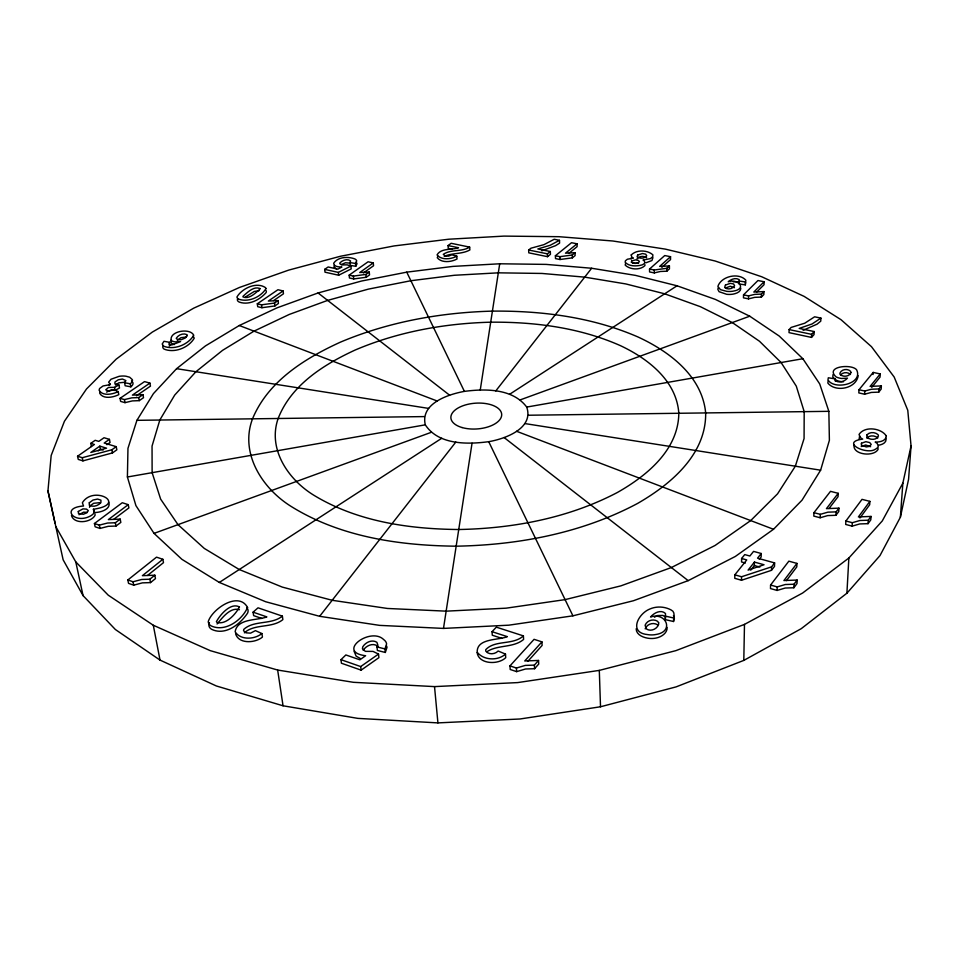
<?xml version="1.0" encoding="UTF-8"?>
<svg xmlns="http://www.w3.org/2000/svg" width="959" height="959" viewBox="0 0 959 959"><rect width="100%" height="100%" fill="white"/><g stroke="black" fill="none" stroke-linecap="round" stroke-linejoin="round"><path stroke-width="1.44" d="M95.037 513.916L95.037 515.379C90.733 522.871 74.215 524.501 71.457 515.558M745.299 284.883L745.838 280.184C738.766 272.284 721.288 276.072 717.871 286.417L720.461 289.654L726.67 291.332A10.453 4.651 -0.1 0 0 733.203 291.14C747.756 288.767 737.687 278.35 728.229 281.73C731.094 279.201 735.697 277.379 739.209 279.632L739.089 283.984L745.299 284.883L745.563 282.366M741.619 558.486L746.749 559.924L734.834 574.837L734.786 578.337L741.511 580.255L771.456 570.341L774.512 566.397L774.608 562.909L757.55 558.162L761.23 553.511L753.57 551.389L749.866 556.016L744.747 554.59L741.619 558.486L741.559 561.962L745.395 563.041M743.513 294.869L743.465 297.841L748.5 298.872L754.733 297.35L761.374 297.074L763.855 294.569L763.927 291.584L753.81 292.051L764.107 281.754L757.946 280.531L743.513 294.869L748.559 295.887L754.793 294.365L761.434 294.101L763.927 291.584M741.511 580.255L741.571 576.755L771.563 566.853L774.608 562.909M127.403 476.995L127.967 448.321L136.921 420.33L153.428 393.622L176.588 368.676L205.502 345.875L239.282 325.521L277.067 307.827L318.076 292.963L361.531 281.035L406.748 272.152L453.032 266.386L499.711 263.785L546.15 264.396L591.643 268.256L635.517 275.389L677.03 285.782L715.378 299.412L749.746 316.206L779.211 336.046L802.863 358.726L819.717 383.948L828.852 411.327L829.391 440.301L820.616 470.186L802.036 500.166L773.505 529.284L735.301 556.472L688.19 580.639L633.467 600.73L572.919 615.822L508.773 625.184L443.49 628.409L379.644 625.376L319.647 616.313L265.655 601.737L219.335 582.437L181.91 559.325L154.039 533.384L135.926 505.633L127.403 476.995L425.305 424.837C438.515 445.012 467.369 444.52 488.718 441.679C504.985 438.886 534.151 428.457 526.719 407.072C512.705 388.407 485.422 388.623 464.396 391.38C448.141 394.329 420.162 403.547 425.305 424.837M748.5 298.872L748.559 295.887M47.95 490.912L63.138 559.804L83.061 595.611L115.356 629.5L160.021 660.092L216.386 685.985L283.049 705.788L357.839 718.375L437.927 722.894L519.994 718.986L600.514 706.771L676.107 686.884L743.8 660.403L744.484 624.393L802.659 593.01L848.859 558.018L882.28 520.929L902.851 483.156L911.05 445.935L907.777 410.296L894.172 377.019L871.503 346.702L841.067 319.731L804.11 296.379L761.806 276.791L715.21 261.028L665.294 249.112L612.933 241.009L558.929 236.693L503.978 236.106L448.812 239.211L394.077 245.936L340.469 256.257L288.683 270.114L239.498 287.448L193.73 308.151L152.289 332.114L116.183 359.157L86.502 388.994L64.433 421.265L51.175 455.465L47.95 490.912L55.083 523.326M667.164 627.414C667.344 633.216 661.314 636.98 656.232 638.023A14.049 8.559 0.2 0 1 647.433 638.131C642.566 637.244 636.249 634.594 636.165 628.792M750.741 570.149L754.373 565.558L754.445 562.082L764.035 564.755L748.092 570.102L754.445 562.082M761.374 297.074L761.434 294.101M764.107 281.754L764.035 284.715L756.831 291.932M761.23 553.511L761.146 556.975L759.3 559.313M770.58 585.026L770.485 588.55L777.114 590.444L785.205 588.035L793.872 587.759L797.001 583.563L797.133 580.039L783.923 580.543L796.929 563.401L788.849 561.159L770.58 585.026L777.222 586.92L785.313 584.51L793.992 584.235L797.133 580.039M771.456 570.341L771.563 566.853M777.114 590.444L777.222 586.92M789.125 329.584L789.029 332.641L811.506 337.412L814.035 334.619L814.155 331.538L799.195 328.398L812.057 323.974L820.904 318.1L814.611 316.806L804.769 323.207L791.139 327.427L789.125 329.584L811.626 334.331L814.155 331.538M793.872 587.759L793.992 584.235M796.929 563.401L796.797 566.889L786.404 580.639M811.506 337.412L811.626 334.331M820.904 318.1L820.772 321.145L817.044 324.19L803.127 330.292M813.951 512.681L813.807 516.098L820.149 517.752L827.725 515.582L835.924 515.295L838.765 511.543L838.945 508.138L826.442 508.642L838.214 493.31L830.494 491.344L813.951 512.681L820.305 514.336L827.893 512.166L836.104 511.878L838.945 508.138M820.149 517.752L820.305 514.336M835.241 381.035L835.349 378.925L828.312 377.774L827.977 379.884C834.318 390.565 863.568 383.684 856.591 369.778C851.664 363.605 824.536 366.386 836.044 376.875A10.609 5.083 2.3 0 0 841.702 378.481L847.468 378.158C844.603 381.442 839.245 383.372 835.409 380.663L835.349 378.925M835.924 515.295L836.104 511.878M838.214 493.31L838.046 496.69L828.996 508.51M845.886 521.025L845.694 524.453L852.155 526.143L859.755 523.938L868.039 523.662L870.808 519.85L871.024 516.422L858.401 516.925L869.873 501.353L862.021 499.351L845.886 521.025L852.347 522.703L859.959 520.497L868.255 520.222L871.024 516.422M743.8 660.403L801.245 628.672L846.905 593.213L848.859 558.018M859 389.738L858.82 392.926L864.598 394.221L871.347 392.423L878.732 392.147L881.165 389.102L881.369 385.902L870.125 386.393L880.23 373.95L873.193 372.416L859 389.738L864.778 391.02L871.539 389.222L878.923 388.946L881.369 385.902M852.155 526.143L852.347 522.703M864.598 394.221L864.778 391.02M873.074 374.537L873.193 372.416M868.039 523.662L868.255 520.222M869.873 501.353L869.669 504.758L859.971 517.956M477.126 652.564C478.709 664.431 498.296 665.043 505.729 657.67L505.489 654.098L498.153 651.017C495.012 654.374 488.694 654.961 485.757 651.113L485.745 649.675C495.12 639.605 513.041 645.467 523.398 635.889L523.614 639.437C513.293 648.116 497.901 644.544 487.052 651.629M878.732 392.147L878.923 388.946M880.23 373.95L880.038 377.127L871.767 387.328M858.185 375.724C856.219 388.743 835.457 392.615 827.833 383.049L828.168 380.939M846.905 593.213L879.99 555.585L900.381 517.213L902.851 483.156M911.05 445.935L908.569 479.344L900.381 517.213M631.178 258.942L631.262 257.827M644.987 264.732L644.868 265.655C639.965 270.45 629.943 269.707 625.208 265.152L625.472 263.677M443.49 628.409L472.044 443.238M480.267 389.905L499.711 263.785M718.159 287.94L717.847 289.378L719.094 291.704L726.646 294.293A10.441 4.663 -0.1 0 0 733.167 294.113C736.212 293.502 740.947 291.98 740.816 288.191M209.422 622.643L208.882 624.956A12.119 7.049 -10.7 0 0 211.747 629.38C225.521 635.985 240.373 624.057 247.638 613.017A13.474 7.804 -10.3 0 0 246.739 607.586M673.53 621.504C673.314 617.428 676.047 612.058 670.904 609.84C664.467 606.484 656.555 606.064 649.89 609.001C638.131 613.604 628.421 632.628 647.385 634.558A14.061 8.547 0.1 0 0 656.196 634.45C674.668 631.406 665.894 611.77 650.55 616.997C653.93 612.957 660.979 609.121 665.51 613.532L665.282 619.646L673.53 621.504L674.369 618.327L673.47 615.618M832.987 374.633L832.832 376.983L835.888 380.04A10.597 5.095 2.3 0 0 841.534 381.658L843.464 381.766M237.724 298.537L237.376 299.807A8.931 3.896 -7.4 0 0 239.57 302.193C249.184 305.43 259.697 299.819 266.003 292.723A9.962 4.327 -7.2 0 0 266.027 290.565M100.168 391.56L99.688 393.274C103.308 399.507 113.33 397.374 118.796 394.652L118.221 391.608L114.025 389.714L108.691 391.164L105.73 389.81L108.487 387.436L114.505 387.364L118.916 384.943L119.491 387.975L115.08 390.397L110.956 390.013L106.569 392.087M162.958 346.115L162.826 347.745L164.037 349.088C174.61 353.439 188.683 347.697 194.233 338.215L193.179 336.106M89.499 507.311L89.966 506.004L93.67 503.283L100.192 502.624M665.282 619.646L665.546 617.081L662.933 615.426L657.574 615.522L654.398 617.2M334.295 265.223L334.044 267.022L336.537 269.083M109.23 385.182L109.901 383.72M859.6 436.165L859.06 439.378M171.409 339.678L170.786 341.716L171.781 343.43A9.674 4.339 -8.6 0 0 174.298 344.569M376.983 646.905L377.894 645.191L376.887 642.302C372.032 639.173 365.559 642.302 362.766 646.81L362.418 648.716L365.355 651.353L373.051 651.413L378.517 654.086L378.913 657.646L361.135 670.137L341.428 663.232L340.972 659.672L345.863 654.949L359.877 659.816L365.619 655.728C335.77 652.096 370.474 626.467 383.708 639.605A13.905 8.487 -7.3 0 1 386.597 643.921L384.943 648.931L385.326 652.468L377.39 650.454L376.983 646.905L384.943 648.931M217.07 623.985C222.356 617.86 230.208 606.927 239.426 609.684M854.049 445.096C852.539 454.746 873.685 457.227 878.072 449.411L877.941 448.057M645.167 628.816C646.977 624.009 653.331 622.007 657.586 624.848M385.326 652.468L386.98 647.457A13.894 8.499 -7.3 0 0 386.513 645.886M437.855 256.197L437.28 257.743C441.584 263.198 451.341 262.143 457.011 258.99L456.796 256.161L451.821 254.806L448.572 256.125L445.288 256.041L443.286 254.339C450.826 249.088 461.723 252.085 469.658 247.122L469.862 249.939C462.034 254.411 452.288 252.697 444.257 256.377M637.004 258.858C639.054 255.957 643.957 255.585 646.642 257.767M349.939 262.586L350.574 260.956C347.53 258.403 342.567 260.201 340.013 262.754L339.762 263.689L341.764 264.936L347.134 264.852L350.898 266.075L351.21 268.892L338.659 275.245L325.017 272.188L324.681 269.359L328.134 266.974L337.844 269.143L341.895 267.058C339.09 266.926 334.08 266.974 333.636 263.317C337.796 256.772 348.021 256.377 354.746 258.894A9.722 4.148 -5.8 0 1 356.7 260.968L355.465 263.449L355.765 266.278L350.251 265.403L349.939 262.586L355.465 263.449M319.647 616.313L455.825 442.063M495.779 390.924L591.643 268.256M363.185 650.346C365.966 645.839 372.44 642.698 377.295 645.839L378.218 647.145M244.353 632.844C254.614 623.422 271.853 628.565 282.881 619.61L282.366 616.134L258.019 607.814L253.092 612.166L253.632 615.63L261.879 618.471M534.571 668.723L538.73 664.036L538.526 660.451L524.753 660.955L541.931 641.859L534.079 639.329L509.972 665.894L510.212 669.49L516.649 671.636L525.544 668.986L534.571 668.723L534.367 665.126L538.526 660.451M355.765 266.278L357 263.785A9.71 4.16 -5.8 0 0 356.041 262.322M527.834 661.35L542.123 645.431L541.931 641.859M131.515 380.939L132.905 382.677A11.136 5.155 -9.8 0 1 131.982 385.746L130.856 386.837L125.15 385.758L124.586 382.737L125.893 380.591L122.392 379.009L118.197 379.836L114.936 382.018L114.948 383.924L118.916 384.943M169.18 346.091L169.983 345.252L169.479 342.291L163.977 341.296L162.215 344.005L163.521 346.127C174.106 350.467 188.192 344.749 193.754 335.266C189.942 327.367 168.736 331.346 171.289 340.481A9.674 4.339 -8.6 0 0 175.305 341.895L180.568 341.584L171.757 344.976L168.952 344.389L169.479 342.291M502.025 638.406L492.291 635.23L492.039 631.693L496.33 627.15L523.398 635.889M78.986 514.743L83.613 512.154L87.209 512.37M124.586 382.737L130.292 383.804L131.419 382.725A11.148 5.143 -9.8 0 0 132.354 379.656L129.669 377.223L125.953 376.216A12.023 5.538 -9.8 0 0 119.132 376.324L111.016 379.237L108.655 382.161L110.429 384.583L103.069 385.962L99.58 388.527L99.089 390.241C102.721 396.463 112.742 394.329 118.221 391.608M666.817 271.205L669.442 268.832L669.418 265.931L659.66 266.398L670.533 256.688L664.743 255.55L649.531 269.047L649.567 271.948L654.302 272.907L660.427 271.469L666.817 271.205L666.793 268.304L669.418 265.931M661.866 267.345L670.545 259.565L670.533 256.688M866.804 438.059C869.573 435.038 874.92 435.266 877.833 437.927M840.599 374.885C842.985 372.104 847.912 371.84 850.465 374.501M115.512 385.038L118.772 382.857L124.754 382.269M861.242 446.522L865.713 444.988L870.628 446.714M577.03 243.802L571.516 242.711L555.393 255.753L555.513 258.594L560.02 259.517L572.343 257.863L575.124 255.573L575.016 252.72L565.498 253.176L577.03 243.802L577.126 246.631L569.071 253.2M555.393 255.753L559.9 256.664L572.235 255.01L575.016 252.72M177.283 340.181L180.987 337.676L186.286 337.029M162.874 559.289L156.521 557.155L127.847 579.967L128.518 583.36L133.709 585.17L142.364 582.868L150.503 582.604L155.478 578.589L154.831 575.196L142.376 575.688L162.874 559.289L163.498 562.645L147.578 575.424M127.847 579.967L133.037 581.777L141.704 579.476L149.856 579.212L154.831 575.196M559.481 240.313L554.218 239.27L543.993 244.641L530.938 248.213L528.649 250.011L528.793 252.84L547.541 256.676L550.442 254.339L550.31 251.51L537.831 248.968L550.25 245.24L559.481 240.313L559.6 243.13L555.573 245.672L541.811 250.814M528.649 250.011L547.409 253.835L550.31 251.51M505.489 654.098C497.841 661.051 483.552 660.427 477.186 652.204C476.695 638.083 498.308 640.396 507.359 636.656L492.039 631.693M128.254 504.662L122.284 502.732L94.438 523.518L95.121 526.803L99.988 528.433L108.271 526.311L116.003 526.047L120.834 522.391L120.187 519.107L108.355 519.598L128.254 504.662L128.89 507.91L113.689 519.358M94.438 523.518L99.316 525.136L107.612 523.027L115.356 522.763L120.187 519.107M452.204 249.196L448.273 248.369L448.057 245.576L451.138 243.298L469.658 247.122M373.279 262.91L368.088 261.783L349.16 275.137L349.46 277.99L353.703 278.937L366.266 277.259L369.539 274.909L369.251 272.068L359.745 272.512L373.279 262.91L373.566 265.739L363.425 272.955M349.16 275.137L353.403 276.096L365.978 274.406L369.251 272.068M725.4 288.024L730.302 286.262L734.462 287.688M91.405 446.522L90.769 443.382L94.39 444.485L77.571 456.244L78.23 459.397L82.942 460.871L112.479 452.924L116.842 449.807L116.231 446.666L104.207 443.034L109.434 439.354L110.057 442.495L106.917 444.7M245.624 296.882L254.231 291.464L259.086 290.709M77.571 456.244L82.294 457.707L111.855 449.771L116.231 446.666M98.19 450.862L100.431 449.268L103.128 450.095M99.808 446.127L90.805 452.456L106.557 448.177L99.808 446.127L100.431 449.268M340.972 659.672L360.704 666.565L378.517 654.086M90.769 443.382L95.181 440.301L98.789 441.392L104.028 437.736L109.434 439.354M283.097 290.937L277.93 289.726L257.312 303.799L257.707 306.688L261.927 307.707L274.873 305.957L278.446 303.488L278.062 300.599L268.34 301.054L283.097 290.937L283.468 293.802L273.651 300.563M149.916 383.109L144.533 381.61L120.031 398.345L120.618 401.389L125.006 402.648L132.354 400.91L139.259 400.646L143.502 397.709L142.951 394.652L132.39 395.12L149.916 383.109L150.455 386.129L136.454 395.767M257.312 303.799L261.531 304.818L274.49 303.068L278.062 300.599M120.031 398.345L124.43 399.591L131.791 397.853L138.695 397.589L142.951 394.652M235.578 633.731C238.551 644.244 255.334 643.189 262.442 637.064L261.903 633.563C254.591 639.521 240.541 640.408 235.135 631.789C237.245 618.183 257.084 620.689 266.854 616.901L253.092 612.166M219.335 582.437L441.739 438.275M509.517 394.353L677.03 285.782M282.366 616.134C271.325 625.088 254.075 619.934 243.79 629.356L243.538 630.734L246.031 632.832L250.551 633.144L255.43 630.626L261.903 633.563M341.584 264.444L345.468 262.766L350.251 263.138M456.796 256.161C451.126 259.314 441.368 260.368 437.052 254.914C440.936 247.854 451.905 250.179 458.534 247.746L448.057 245.576M324.681 269.359L338.335 272.404L350.898 266.075M509.972 665.894L516.422 668.039L525.328 665.39L534.367 665.126M744.484 624.393L675.915 650.634L599.303 670.389L517.68 682.592L434.523 686.608L353.38 682.305L277.654 670.041L210.237 650.646L153.296 625.244L108.271 595.203L75.785 561.914L55.862 526.743M154.039 533.384L431.238 432.329M520.186 399.891L749.746 316.206M649.531 269.047L654.266 270.006L666.793 268.304M632.76 263.21L638.538 263.329M878.576 445.216C881.741 444.76 886.152 443.106 886.116 439.282L885.601 437.951M645.982 262.778L651.928 260.536L652.923 257.695M526.719 407.072L802.863 358.726M733.167 281.838L737.159 281.706L739.413 283.205M93.419 509.241C128.614 504.194 93.419 484.643 82.378 502.756L83.529 506.016C60.896 507.527 73.292 523.41 88.564 516.877A11.052 5.67 -11.8 0 0 93.538 513.556L94.366 510.656L93.419 509.241L93.862 511.411M94.09 512.502C99.64 512.813 111.604 509.457 108.715 502.072M136.921 420.33L424.429 416.59M528.385 415.235L828.852 411.327M739.137 281.035L745.347 281.934M176.588 368.676L428.589 408.402M524.933 423.578L820.616 470.186M665.258 616.098L673.506 617.956M754.373 565.558L759.84 567.093M734.834 574.837L741.571 576.755M239.282 325.521L437.28 401.042M516.577 431.286L773.505 529.284M360.093 658.365L356.161 656.172L354.075 651.221M318.076 292.963L449.615 395.204M504.098 437.544L688.19 580.639M406.748 272.152L464.396 391.38M488.718 441.679L572.919 615.822M75.785 561.914L83.061 595.611M99.316 525.136L99.988 528.433M82.294 457.707L82.942 460.871M115.356 522.763L116.003 526.047M133.037 581.777L133.709 585.17M111.855 449.771L112.479 452.924M153.296 625.244L160.021 660.092M149.856 579.212L150.503 582.604M114.505 387.364L115.08 390.397M124.43 399.591L125.006 402.648M130.292 383.804L130.856 386.837M138.695 397.589L139.259 400.646M277.654 670.041L283.049 705.788M261.531 304.818L261.927 307.707M274.49 303.068L274.873 305.957M360.704 666.565L361.135 670.137M338.335 272.404L338.659 275.245M353.403 276.096L353.703 278.937M365.978 274.406L366.266 277.259M434.523 686.608L437.927 722.894M516.422 668.039L516.649 671.636M547.409 253.835L547.541 256.676M559.9 256.664L560.02 259.517M572.235 255.01L572.343 257.863M599.303 670.389L600.514 706.771M654.266 270.006L654.302 272.907M804.193 411.639L804.074 438.551L795.335 466.206L777.557 493.837L750.693 520.581L715.054 545.479L671.36 567.548L620.833 585.877L565.091 599.627L506.124 608.174L446.151 611.159L387.448 608.462L332.174 600.286L282.27 587.088L239.259 569.526L204.279 548.416L177.99 524.657L160.644 499.124L152.121 472.667L152.049 446.079L159.817 420.03L174.706 395.084L195.924 371.72L222.62 350.311L254.003 331.143L289.258 314.444L327.642 300.395L368.412 289.115L410.896 280.723L454.41 275.269L498.32 272.835L541.967 273.447L584.702 277.139L625.831 283.936L664.647 293.802L700.406 306.7L732.292 322.572L759.48 341.248L781.094 362.526L796.282 386.129L804.193 411.639M658.629 622.715L658.617 624.573C656.759 629.272 650.586 631.957 646.258 628.828L645.107 625.256C646.929 620.449 653.283 618.459 657.538 621.288L658.629 622.715M259.889 288.539L259.877 289.15C255.657 292.915 249.088 299.664 242.987 296.918L243.023 296.295C247.254 292.543 253.775 285.854 259.889 288.539M239.45 606.987C235.686 614.156 226.18 625.004 216.974 622.415L216.41 621.636C220.079 614.791 230.795 602.084 239.45 606.987M631.214 254.962L631.837 257.144L633.396 258.127L627.378 259.23L625.412 260.8L625.148 262.275C629.14 266.59 636.596 266.41 641.955 264.936A8.811 3.824 -1.6 0 0 644.82 262.778L644.364 260.92L643.01 260.045L650.406 258.63L652.743 256.688L652.887 254.83C647.349 249.915 636.548 249.496 631.214 254.962M886.332 435.997C886.032 441.188 879.319 442.183 875.183 442.075L877.149 443.394L878.288 446.103A10.933 5.574 3.3 0 1 875.399 449.208C866.66 455.369 839.712 442.027 862.692 439.114L860.463 437.652L859.024 434.475C864.55 425.82 881.189 427.918 886.332 435.997M705.668 412.921C706.292 454.602 670.665 484.403 637.579 503.439C582.017 533.06 518.699 545.048 456.172 546.186C399.172 545.587 339.989 536.944 290.841 506.244C262.143 488.251 239.546 453.163 252.529 418.819C268.088 381.179 304.806 358.414 340.361 342.171C388.395 321.888 440.445 312.514 492.411 311.124C541.991 310.656 592.374 317.129 638.131 337.041C669.382 351.521 702.12 375.988 705.668 412.921M678.816 413.269C678.397 450.023 646.738 475.82 617.38 492.482C568.675 518.052 513.389 528.481 458.738 529.512C408.786 529.056 356.988 521.552 313.665 495.132C288.227 479.5 267.417 449.1 278.146 418.484C291.224 384.931 323.686 364.588 354.986 350.107C397.805 331.814 444.305 323.411 490.708 322.188C534.87 321.816 579.799 327.63 620.449 345.66C647.888 358.57 676.563 380.603 678.816 413.269M247.554 607.455C242.112 620.089 225.257 632.472 211.148 625.903A12.131 7.049 -10.7 0 1 208.283 621.48C212.311 608.869 238.575 590.9 247.554 607.455M265.931 288.683C260.788 296.954 248.861 302.445 239.151 299.316A8.943 3.896 -7.4 0 1 236.957 296.942C242.124 288.347 256.437 281.407 265.643 287.712L265.931 288.683M78.29 511.495L78.458 513.401L83.349 514.276L86.801 512.813L88.3 510.644L86.526 509.109L82.93 508.893L78.29 511.495M89.295 502.768L89.319 505.165C93.035 507.551 98.13 505.741 100.911 502.672L100.935 500.166L97.566 499.064L93.011 500.035L89.295 502.768M861.434 443.226L861.398 445.192L866.313 446.93L869.717 446.307L871.216 444.377L869.717 442.59L865.905 441.691L861.434 443.226M866.996 434.775L866.852 437.28C869.921 440.097 876.79 440.421 878.456 435.925L878.048 434.643C875.123 431.982 869.777 431.754 866.996 434.775M187.329 335.53L185.267 338.012L181.335 339.678L177.811 339.678L176.24 338.323C178.194 334.955 183.277 332.761 186.933 334.643L187.329 335.53M850.933 372.643C849.338 376.791 843.057 377.283 840.072 374.454L839.88 373.231C841.499 369.107 847.672 368.256 850.633 371.349L850.933 372.643M725.436 285.075L724.68 287.388C727.413 290.109 732.724 289.067 734.57 285.746L733.623 283.972L730.338 283.313L725.436 285.075M631.681 260.956L631.31 262.31L635.002 263.449L637.867 262.994L639.401 261.651L638.49 260.452L635.565 259.865L631.681 260.956M637.627 255.094L637.076 256.82C639.749 258.93 644.664 258.69 646.702 255.777L645.731 254.183L642.458 253.536L637.627 255.094M462.118 427.558A25.473 12.911 -4.1 0 0 501.641 415.583A25.473 12.911 -4.1 0 0 465.055 405.058A25.473 12.911 -4.1 0 0 462.118 427.558"/></g></svg>
